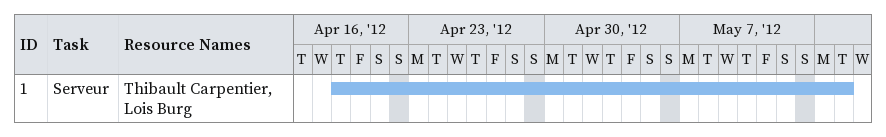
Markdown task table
| ID | Task | Start | Finish | Resources |
|---|---|---|---|---|
| 1 | Serveur | 2012-04-19 | 2012-05-15 | Thibault Carpentier, Lois Burg |
